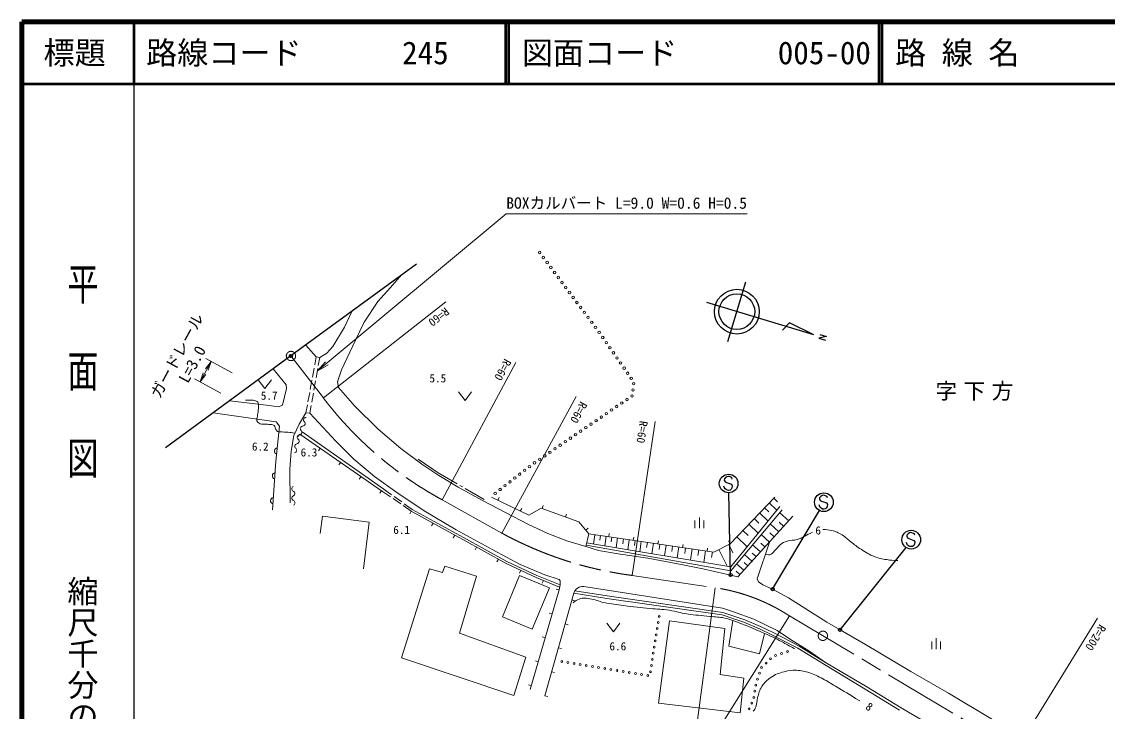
# Model space of a CAD drawing. Units: millimetres, scale not verified. Extents: x 40000 to 680000, y 20000 to 380000.
# Drawn here: x 40000 to 214482, y 269242 to 380000 of the extents above; entities that cross this region are included whole.
import ezdxf
from ezdxf.enums import TextEntityAlignment as Align

# ---------------------------------------------------------------- set-up
doc = ezdxf.new("R2010")
doc.units = ezdxf.units.MM
doc.header["$LTSCALE"] = 1000
doc.header["$PDMODE"] = 32
doc.header["$PDSIZE"] = 500
doc.linetypes.add('CHAIN', pattern=[18.5, 12, -1.5, 3.5, -1.5])
for name, color, linetype, lineweight in [('M-BMK', 2, 'CHAIN', 13), ('M-BMK-OTRS', 5, 'Continuous', 25), ('M-BMK-SRVR', 3, 'Continuous', 25), ('M-STR-HTXT', 7, 'Continuous', 13), ('M-STR-STRC', 7, 'Continuous', 25), ('M-TTL', 2, 'Continuous', 140), ('M-TTL-BAND', 7, 'Continuous', 25), ('M-TTL-LINE', 7, 'Continuous', 50), ('M-WORK', 1, 'Continuous', 13)]:
    doc.layers.add(name, color=color, linetype=linetype, lineweight=lineweight)
for name, color, linetype in [('M-BMK-HTXT', 7, 'Continuous'), ('M-OTRS', 6, 'Continuous'), ('M-TTL-TXT', 7, 'Continuous')]:
    doc.layers.add(name, color=color, linetype=linetype)
doc.styles.add('@ＭＳ ゴシック', font='')
doc.styles.add('ＭＳ ゴシック', font='')
doc.styles.get('@ＭＳ ゴシック').set_extended_font_data('@MS Gothic')
doc.styles.get('ＭＳ ゴシック').set_extended_font_data('MS Gothic')

# ---------------------------------------------------------------- blocks, each defined once
blk = doc.blocks.new('open_arrow')
at = {"color": 0, "linetype": 'Continuous', "lineweight": -2}
blk.add_lwpolyline([(7.5, 1.25), (0, 0), (7.5, -1.25)], dxfattribs=at)

msp = doc.modelspace()

# ---------------------------------------------------------------- linework, layer by layer
at = {"layer": 'M-BMK'}
for p, q in [((83275, 326309), (88487, 319565)), ((107589, 303206), (117189, 297843)), ((138140, 291057), (151482, 289083)), ((163421, 284547), (199778, 262923))]:
    msp.add_line(p, q, dxfattribs=at)
for centre in [(83275, 326309), (168768, 281367)]:
    msp.add_circle(centre, 750, dxfattribs=at)
for centre, radius, start, end in [((136199, 355946), 60000, 217.32615, 241.52101), ((145839, 350561), 60000, 241.47768, 262.6277), ((147041, 259413), 30000, 56.90781, 81.48775)]:
    msp.add_arc(centre, radius, start, end, dxfattribs=at)
at = {"layer": 'M-BMK-OTRS'}
for p, q in [((103452, 341070), (83275, 326309)), ((83275, 326309), (63098, 311548))]:
    msp.add_line(p, q, dxfattribs=at)
at = {"layer": 'M-BMK-SRVR'}
for p, q in [((153492, 328616), (156388, 338245)), ((167320, 329707), (150125, 334878)), ((163400, 331636), (162299, 330467)), ((167320, 329707), (163400, 331636)), ((169367, 329419), (168137, 329188)), ((168137, 329188), (169204, 328874)), ((168306, 329738), (169367, 329419))]:
    msp.add_line(p, q, dxfattribs=at)
for radius in [3591, 2873]:
    msp.add_circle((154940, 333430), radius, dxfattribs=at)
at = {"layer": 'M-OTRS'}
msp.add_point((83275, 326309), dxfattribs=at)
at = {"layer": 'M-STR-HTXT'}
for p, q in [((88487, 319565), (108142, 335014)), ((68670, 322157), (70455, 325445)), ((73815, 323621), (69576, 325922)), ((107589, 303206), (119397, 325241)), ((72030, 320333), (67791, 322634)), ((117189, 297843), (129119, 319813)), ((138140, 291057), (141797, 315788)), ((151482, 289083), (147774, 261329)), ((163421, 284547), (148496, 260857)), ((199778, 262923), (212925, 284188))]:
    msp.add_line(p, q, dxfattribs=at)
msp.add_lwpolyline([(87508, 323855), (117848, 349128), (156598, 349128)], dxfattribs=at)
at = {"layer": 'M-STR-STRC'}
for p, q in [((152918, 305227), (152859, 305392)), ((152938, 306560), (152914, 306390)), ((152914, 306390), (153043, 306116)), ((153131, 306768), (152938, 306560)), ((153043, 306116), (153269, 306006)), ((153328, 306907), (153131, 306768)), ((153269, 306006), (154067, 305723)), ((153577, 306957), (153328, 306907)), ((153750, 306933), (153577, 306957)), ((153967, 306824), (153750, 306933)), ((154132, 306712), (153967, 306824)), ((154067, 305723), (154188, 305464)), ((154183, 306545), (154132, 306712)), ((154188, 305464), (154143, 305123)), ((153044, 304961), (152918, 305227)), ((153199, 304850), (153044, 304961)), ((153418, 304738), (153199, 304850)), ((153598, 304713), (153418, 304738)), ((153850, 304756), (153598, 304713)), ((153939, 291118), (153640, 304330)), ((154037, 304900), (153850, 304756)), ((154143, 305123), (154037, 304900)), ((168435, 303760), (168242, 303552)), ((168632, 303899), (168435, 303760)), ((168881, 303949), (168632, 303899)), ((169054, 303925), (168881, 303949)), ((169271, 303816), (169054, 303925)), ((169436, 303704), (169271, 303816)), ((169487, 303537), (169436, 303704)), ((168222, 302219), (168163, 302384)), ((168242, 303552), (168218, 303381)), ((168218, 303381), (168347, 303108)), ((168348, 301953), (168222, 302219)), ((168347, 303108), (168573, 302998)), ((168503, 301842), (168348, 301953)), ((168573, 302998), (169371, 302715)), ((169341, 301892), (169154, 301748)), ((169447, 302115), (169341, 301892)), ((169371, 302715), (169492, 302456)), ((169492, 302456), (169447, 302115)), ((160694, 288847), (168234, 301493)), ((168722, 301730), (168503, 301842)), ((168902, 301705), (168722, 301730)), ((169154, 301748), (168902, 301705)), ((182280, 297536), (182256, 297365)), ((182256, 297365), (182384, 297092)), ((182472, 297744), (182280, 297536)), ((182384, 297092), (182610, 296982)), ((182669, 297883), (182472, 297744)), ((182610, 296982), (183409, 296699)), ((182918, 297933), (182669, 297883)), ((183092, 297909), (182918, 297933)), ((183308, 297800), (183092, 297909)), ((183473, 297688), (183308, 297800)), ((183409, 296699), (183529, 296440)), ((183524, 297521), (183473, 297688)), ((171530, 282326), (182182, 295527)), ((182259, 296203), (182201, 296368)), ((182385, 295937), (182259, 296203)), ((182540, 295826), (182385, 295937)), ((182759, 295714), (182540, 295826)), ((182940, 295688), (182759, 295714)), ((183191, 295732), (182940, 295688)), ((183378, 295876), (183191, 295732)), ((183485, 296099), (183378, 295876)), ((183529, 296440), (183485, 296099))]:
    msp.add_line(p, q, dxfattribs=at)
for centre, radius in [((153624, 305830), 1500), ((168928, 302822), 1500), ((182966, 296806), 1500), ((153939, 291118), 250), ((160694, 288847), 250), ((171530, 282326), 250)]:
    msp.add_circle(centre, radius, dxfattribs=at)
at = {"layer": 'M-TTL'}
for p, q in [((40000, 380000), (40000, 20000)), ((680000, 380000), (40000, 380000))]:
    msp.add_line(p, q, dxfattribs=at)
at = {"layer": 'M-TTL-BAND'}
msp.add_line((58000, 370000), (58000, 20000), dxfattribs=at)
at = {"layer": 'M-TTL-LINE'}
for p, q in [((58000, 380000), (58000, 370000)), ((117750, 380000), (117750, 370000)), ((118250, 380000), (118250, 370000)), ((177750, 380000), (177750, 370000)), ((178250, 380000), (178250, 370000)), ((40000, 370000), (680000, 370000))]:
    msp.add_line(p, q, dxfattribs=at)
at = {"layer": 'M-WORK'}
for p, q in [((87102, 324864), (87341, 326156)), ((87904, 326047), (87674, 324773)), ((86738, 322897), (87011, 324372)), ((87585, 324281), (87319, 322805)), ((78021, 322498), (79071, 321098)), ((79071, 321098), (80121, 322498)), ((86374, 320931), (86647, 322406)), ((87230, 322313), (86963, 320836)), ((86010, 318964), (86283, 320439)), ((86875, 320344), (86608, 318868)), ((110210, 320570), (111260, 319170)), ((111260, 319170), (112310, 320570)), ((85680, 317180), (85919, 318473)), ((86519, 318376), (86289, 317102)), ((85073, 314139), (98191, 304914)), ((84675, 313777), (84391, 313366)), ((84675, 313777), (98000, 304564)), ((87965, 311502), (87681, 311091)), ((91256, 309227), (90971, 308816)), ((103710, 309716), (106962, 307527)), ((106962, 307527), (109996, 305769)), ((94546, 306952), (94261, 306541)), ((110428, 305518), (110861, 305267)), ((97836, 304677), (97552, 304266)), ((99274, 303689), (98000, 304564)), ((98191, 304914), (99448, 304020)), ((99855, 303730), (101078, 302861)), ((111294, 305016), (114327, 303258)), ((153848, 296147), (161056, 303654)), ((100922, 302556), (99686, 303406)), ((102609, 301398), (101335, 302273)), ((101485, 302571), (102742, 301677)), ((116537, 303117), (116754, 303567)), ((123659, 301833), (123832, 302302)), ((159381, 301910), (160059, 301259)), ((160162, 302723), (161383, 301551)), ((160865, 303456), (161476, 302870)), ((102609, 301398), (102367, 300960)), ((120139, 301379), (120357, 301829)), ((127410, 300444), (127583, 300913)), ((148914, 298641), (148914, 300391)), ((157733, 300193), (158485, 299471)), ((158600, 301097), (159956, 299795)), ((163285, 299816), (161836, 301141)), ((106109, 299461), (105867, 299024)), ((130652, 298335), (131036, 298655)), ((148214, 298641), (148214, 299866)), ((149614, 298641), (149614, 299866)), ((156866, 299290), (158371, 297845)), ((161696, 298077), (160314, 299339)), ((162490, 298947), (161766, 299609)), ((109609, 297525), (109367, 297088)), ((131140, 297750), (130662, 295692)), ((132129, 297605), (131911, 296108)), ((133028, 297474), (132918, 296726)), ((133926, 297343), (133702, 295811)), ((134344, 297282), (134416, 297777)), ((134845, 297209), (134734, 296443)), ((135765, 297075), (135536, 295506)), ((136706, 296937), (136591, 296153)), ((137647, 296800), (137412, 295195)), ((138302, 296704), (138374, 297199)), ((138610, 296659), (138493, 295857)), ((142260, 296126), (142332, 296621)), ((154940, 297285), (156611, 295680)), ((155903, 298288), (156738, 297485)), ((160181, 296419), (158865, 297622)), ((160938, 297248), (160248, 297879)), ((113112, 295594), (112871, 295156)), ((139573, 296519), (139333, 294876)), ((140559, 296375), (140439, 295553)), ((141544, 296231), (141299, 294549)), ((142553, 296083), (142431, 295243)), ((143562, 295936), (143311, 294215)), ((144595, 295785), (144469, 294925)), ((145628, 295635), (145370, 293873)), ((146218, 295548), (146290, 296043)), ((146684, 295480), (146556, 294600)), ((147741, 295326), (147478, 293523)), ((148823, 295168), (148692, 294267)), ((149905, 295010), (149635, 293165)), ((150176, 294971), (150248, 295465)), ((152031, 295228), (153390, 292541)), ((153848, 296147), (153622, 296593)), ((153643, 296044), (154323, 294700)), ((158738, 294840), (157483, 295986)), ((159459, 295629), (158801, 296231)), ((116616, 293665), (116375, 293226)), ((151012, 294848), (150877, 293926)), ((156706, 292616), (156108, 293162)), ((157362, 293334), (156166, 294426)), ((158050, 294087), (157422, 294660)), ((120201, 291895), (119991, 291442)), ((155425, 291214), (154855, 291735)), ((156050, 291898), (154910, 292940)), ((120028, 291052), (117292, 284391)), ((124807, 289089), (120028, 291052)), ((123851, 290261), (123660, 289799)), ((126357, 288722), (121748, 272723)), ((122070, 282428), (124807, 289089)), ((124084, 271736), (128728, 288201)), ((126357, 288722), (125877, 288861)), ((128427, 287135), (128908, 286999)), ((125250, 284879), (124770, 285017)), ((117292, 284391), (122070, 282428)), ((127341, 283285), (127822, 283150)), ((134058, 283405), (135108, 282005)), ((135108, 282005), (136158, 283405)), ((124143, 281035), (123662, 281173)), ((186976, 279234), (186976, 280984)), ((126255, 279436), (126737, 279300)), ((186276, 279234), (186276, 280459)), ((187676, 279234), (187676, 280459)), ((123036, 277191), (122555, 277330)), ((125169, 275586), (125651, 275450)), ((121928, 273347), (121448, 273486)), ((124084, 271736), (124565, 271600))]:
    msp.add_line(p, q, dxfattribs=at)
for points in [[(163959, 300555), (155102, 290860), (149496, 292103), (145438, 292924), (140630, 293839), (135845, 294542), (132726, 295082), (130662, 295692), (127590, 296618), (124587, 297814), (121351, 299292), (117879, 301121), (114080, 303092), (110140, 305249), (107020, 307126), (104323, 308932), (100945, 311441), (97287, 314537), (93557, 318243), (90907, 321269), (90743, 322183), (91399, 324107), (93628, 328844), (95035, 331764), (97251, 335036), (99292, 337288), (101058, 339319)], [(85678, 328067), (87341, 326156), (87904, 326047), (89061, 326751), (90030, 327845), (91860, 330957), (93066, 333472)], [(73449, 319120), (79796, 318379), (81274, 318121), (81931, 318426), (82564, 321100), (82494, 321686), (80437, 324233)], [(70762, 317155), (80912, 315707), (81444, 315034)], [(83131, 302717), (83084, 308111), (83318, 311043), (83741, 313553), (84569, 315382), (85680, 317180), (86289, 317102), (90495, 312646), (93380, 309761), (96711, 306970), (100299, 304366), (104709, 301435), (109822, 298362), (115709, 295149), (120095, 292827), (124067, 291146), (126370, 290395), (126527, 290187), (126547, 289551), (126357, 288722)], [(81444, 315034), (80850, 309390), (80287, 301579)], [(153848, 296147), (151221, 294818), (131140, 297750), (129557, 299650), (123506, 301889), (121512, 300717), (115484, 303625)], [(161853, 302130), (153981, 292443), (130802, 296292)], [(87992, 297795), (88320, 300586), (95849, 299601), (94958, 292119)], [(102609, 301398), (110876, 296824), (117842, 292989), (122697, 290738), (126463, 289181)], [(102742, 301677), (110982, 297143), (117956, 293281), (122819, 291029), (126547, 289551)], [(130714, 295917), (153949, 291802), (162229, 301606)], [(160181, 296419), (158216, 290512), (158403, 290058), (159107, 289527), (160694, 288847), (163227, 287439), (166018, 285704), (169396, 283546), (171530, 282326), (175635, 279957), (182929, 275618), (188957, 272147), (196040, 267902), (201481, 264595), (206383, 261921), (211449, 259435), (215085, 257629)], [(128728, 288201), (128884, 288582), (129177, 288915), (129575, 289160), (130015, 289304), (130339, 289290), (152611, 285780), (154401, 285241), (157669, 284052), (161437, 282191), (163564, 280753), (166535, 278955), (169216, 277092)], [(128728, 288201), (134062, 287382), (152575, 284708), (154483, 284083), (156062, 283567), (158580, 282472), (160581, 281534), (162239, 280690), (164740, 279361), (169009, 276749), (175592, 272809), (181096, 269416)], [(128884, 288582), (134121, 287778), (152667, 285099), (154608, 284463), (156205, 283941), (158744, 282837), (160757, 281893), (162423, 281044), (164939, 279708), (169216, 277092), (175813, 273162), (181354, 269788)], [(154298, 283802), (153641, 279689), (158597, 278470), (159411, 281753)], [(181354, 269788), (190079, 264655), (195826, 261231), (199883, 258862), (201596, 257924), (203792, 256774)]]:
    msp.add_lwpolyline(points, dxfattribs=at)
for points in [[(101021, 277800), (105524, 292139), (107650, 291513), (108010, 292545), (113123, 290966), (110379, 281788), (121051, 277941), (119104, 271796)], [(144096, 283768), (142372, 270552), (155471, 269004), (156081, 274539), (152258, 275149), (153032, 282560)]]:
    msp.add_lwpolyline(points, close=True, dxfattribs=at)
for centre, radius in [((123252, 342925), 200), ((123850, 342124), 200), ((124448, 341322), 200), ((125046, 340521), 200), ((125644, 339719), 200), ((126242, 338918), 200), ((126841, 338116), 200), ((127439, 337315), 200), ((128037, 336513), 200), ((128635, 335712), 200), ((129233, 334911), 200), ((129831, 334109), 200), ((130429, 333308), 200), ((131027, 332506), 200), ((131625, 331705), 200), ((132223, 330903), 200), ((132820, 330101), 200), ((133392, 329281), 200), ((133964, 328460), 200), ((134536, 327640), 200), ((135108, 326820), 200), ((135680, 326000), 200), ((136252, 325180), 200), ((136824, 324359), 200), ((137396, 323539), 200), ((137968, 322719), 200), ((138239, 320860), 200), ((138358, 321853), 200), ((137273, 319316), 200), ((138098, 319881), 200), ((134797, 317622), 200), ((135623, 318186), 200), ((136448, 318751), 200), ((132322, 315927), 200), ((133147, 316492), 200), ((133972, 317057), 200), ((129846, 314233), 200), ((130671, 314798), 200), ((131496, 315362), 200), ((127370, 312539), 200), ((128195, 313103), 200), ((129021, 313668), 200), ((124894, 310844), 200), ((125720, 311409), 200), ((126545, 311974), 200), ((122419, 309150), 200), ((123244, 309715), 200), ((124069, 310279), 200), ((120045, 307317), 200), ((120833, 307931), 200), ((121622, 308546), 200), ((117678, 305472), 200), ((118467, 306087), 200), ((119256, 306702), 200), ((116101, 304243), 200), ((116890, 304858), 200), ((142473, 284486), 150), ((142154, 282512), 150), ((142314, 283499), 150), ((141995, 281524), 150), ((141677, 279550), 150), ((141836, 280537), 150), ((141358, 277575), 150), ((141517, 278563), 150), ((160346, 277686), 150), ((161165, 278211), 150), ((162117, 278517), 150), ((163069, 278823), 150), ((126796, 277229), 150), ((127783, 277068), 150), ((128770, 276908), 150), ((129757, 276747), 150), ((130744, 276587), 150), ((131731, 276427), 150), ((132718, 276266), 150), ((133705, 276106), 150), ((134692, 275945), 150), ((135679, 275785), 150), ((136666, 275624), 150), ((141040, 275601), 150), ((141199, 276588), 150), ((158913, 276290), 150), ((159629, 276988), 150), ((137653, 275464), 150), ((138640, 275303), 150), ((139627, 275143), 150), ((140614, 274982), 150), ((158249, 274406), 150), ((158576, 275351), 150), ((157822, 272460), 150), ((157977, 273447), 150), ((157371, 270531), 150), ((157667, 271472), 150), ((156901, 269648), 150)]:
    msp.add_circle(centre, radius, dxfattribs=at)
for centre, radius, start, end in [((85713, 316048), 406, 91.92672, 226.68699), ((84626, 314053), 406, 271.92672, 46.68699), ((85183, 314645), 406, 91.92672, 226.68699), ((85156, 315457), 406, 271.92672, 46.68699), ((84189, 312605), 406, 277.15153, 51.9118), ((84690, 313244), 406, 97.15153, 231.9118), ((81137, 311044), 512, 96.67138, 251.31061), ((83789, 311159), 406, 277.15153, 51.9118), ((84290, 311799), 406, 97.15153, 231.9118), ((80795, 307063), 512, 98.55809, 253.19732), ((83802, 304977), 406, 113.43252, 248.19279), ((83823, 303477), 406, 113.43252, 248.19279), ((83500, 304223), 406, 293.43252, 68.19279), ((80507, 303074), 512, 98.55809, 253.19732), ((83521, 302723), 406, 293.43252, 68.19279)]:
    msp.add_arc(centre, radius, start, end, dxfattribs=at)
for points, knots in [([(75981, 319212), (76532, 319219), (76684, 319232), (77133, 319204), (77160, 319202), (77175, 319202), (77202, 319199), (77356, 319183), (77443, 319167), (77591, 319121), (77700, 319087), (77764, 319060), (77851, 318986), (77933, 318917), (77980, 318869), (78018, 318769), (78067, 318638), (78054, 318553), (78059, 318414), (78067, 318208), (78068, 318092), (78052, 317886), (78021, 317468), (77965, 317238), (77906, 316823), (77866, 316532), (77813, 316372), (77800, 316079), (77797, 316005), (77783, 315959), (77809, 315889), (77852, 315776), (77895, 315716), (77981, 315630), (78096, 315514), (78186, 315470), (78342, 315421), (78496, 315373), (78589, 315367), (78750, 315352), (79038, 315323), (79202, 315353), (79491, 315338), (79836, 315320), (80039, 315349), (80371, 315254), (80456, 315230), (80499, 315196), (80561, 315134), (80676, 315018), (80670, 314903), (80746, 314759), (80848, 314569), (80867, 314432), (81020, 314282), (81095, 314208), (81148, 314173), (81247, 314138), (81358, 314098), (81431, 314122), (81549, 314115), (82035, 314085), (82309, 314109), (82793, 314059), (83226, 314014), (83378, 313988), (83894, 313892)], [0, 0, 0, 0, 1, 1, 1, 2, 2, 2, 3, 3, 3, 4, 4, 4, 5, 5, 5, 6, 6, 6, 7, 7, 7, 8, 8, 8, 9, 9, 9, 10, 10, 10, 11, 11, 11, 12, 12, 12, 13, 13, 13, 14, 14, 14, 15, 15, 15, 16, 16, 16, 17, 17, 17, 18, 18, 18, 19, 19, 19, 20, 20, 20, 21, 21, 21, 22, 22, 22, 22]), ([(168736, 298432), (169383, 298422), (169624, 298403), (170175, 298276), (170873, 298114), (171240, 297911), (171864, 297556), (172457, 297219), (172695, 296890), (173240, 296477), (173884, 295989), (174229, 295689), (174913, 295258), (175736, 294739), (176193, 294416), (177102, 294069), (177824, 293794), (178261, 293721), (179025, 293600), (179727, 293489), (179993, 293475), (180839, 293444)], [0, 0, 0, 0, 1, 1, 1, 2, 2, 2, 3, 3, 3, 4, 4, 4, 5, 5, 5, 6, 6, 6, 7, 7, 7, 7]), ([(159532, 294469), (159889, 294392), (160129, 294315), (160449, 294476), (160689, 294596), (160762, 294754), (160950, 294945), (161329, 295330), (161476, 295612), (161888, 295961), (162275, 296290), (162550, 296418), (163029, 296587), (163629, 296798), (164032, 296635), (164640, 296821), (165133, 296973), (165380, 297141), (165844, 297369), (166334, 297609), (166495, 297700), (167079, 298025)], [0, 0, 0, 0, 1, 1, 1, 2, 2, 2, 3, 3, 3, 4, 4, 4, 5, 5, 5, 6, 6, 6, 7, 7, 7, 7]), ([(128638, 286647), (128896, 286903), (129044, 286990), (129342, 287148), (130019, 287506), (130537, 287425), (131297, 287320), (132211, 287193), (132678, 286907), (133579, 286710), (134817, 286439), (135529, 286375), (136785, 286210), (138429, 285993), (139357, 285924), (141007, 285756), (142209, 285634), (142892, 285639), (144087, 285459), (145203, 285291), (145801, 285047), (146917, 284880), (148363, 284665), (149185, 284631), (150639, 284474), (151555, 284375), (152080, 284402), (152984, 284224), (153513, 284119), (153789, 283979), (154298, 283802), (156329, 283093), (157437, 282609), (159411, 281753), (160493, 281284), (161090, 280995), (162131, 280440), (162950, 280004), (163222, 279848), (164195, 279267)], [0, 0, 0, 0, 1, 1, 1, 2, 2, 2, 3, 3, 3, 4, 4, 4, 5, 5, 5, 6, 6, 6, 7, 7, 7, 8, 8, 8, 9, 9, 9, 10, 10, 10, 11, 11, 11, 12, 12, 12, 13, 13, 13, 13]), ([(157579, 269250), (157791, 269540), (157855, 269665), (157986, 269954), (158230, 270492), (158095, 270874), (158267, 271439), (158487, 272160), (158543, 272616), (158971, 273237), (159414, 273881), (159736, 274214), (160378, 274660), (161142, 275191), (161672, 275346), (162567, 275598), (163307, 275807), (163753, 275858), (164522, 275833), (165368, 275806), (165843, 275672), (166648, 275411), (167509, 275131), (167959, 274879), (168759, 274457), (169565, 274032), (169990, 273746), (170776, 273284), (172314, 272380), (172796, 272078), (174685, 270923)], [0, 0, 0, 0, 1, 1, 1, 2, 2, 2, 3, 3, 3, 4, 4, 4, 5, 5, 5, 6, 6, 6, 7, 7, 7, 8, 8, 8, 9, 9, 9, 10, 10, 10, 10])]:
    msp.add_open_spline(points, degree=3, knots=knots, dxfattribs=at)

# ---------------------------------------------------------------- block references
at = {"layer": 'M-STR-HTXT'}
for p, xscale, yscale, rotation in [((70455, 325445), 200, 200, 241.5), ((87508, 323855), 267, 267, 39.8), ((68670, 322157), 200, 200, 61.5)]:
    msp.add_blockref('open_arrow', p, dxfattribs=dict(at, xscale=xscale, yscale=yscale, rotation=rotation))

# ---------------------------------------------------------------- texts
at = {"layer": 'M-BMK-HTXT', "insert": (193633, 320551), "char_height": 2566, "attachment_point": 5, "style": 'ＭＳ ゴシック'}
msp.add_mtext('\\T1.29;字下方', dxfattribs=at)
at = {"layer": 'M-STR-HTXT', "style": 'ＭＳ ゴシック'}
msp.add_text('BOXカルバート L=9.0 W=0.6 H=0.5', height=1833, dxfattribs=at).set_placement((137223, 350878), align=Align.MIDDLE_CENTER)
for s, height, rotation, p in [('R=60', 1320, 218.17, (107049, 332566)), ('ガードレール', 1833, 61.503, (64946, 326387)), ('R=60', 1320, 241.813, (117328, 324087)), ('R=60', 1320, 241.499, (129539, 317228)), ('R=60', 1320, 261.589, (139724, 314097)), ('R=200', 1320, 238.275, (212630, 281062))]:
    msp.add_text(s, height=height, rotation=rotation, dxfattribs=at).set_placement(p, align=Align.MIDDLE_CENTER)
msp.add_text('L=3.0', height=1833, rotation=61.503, dxfattribs=at).set_placement((68684, 324278), align=Align.BOTTOM_CENTER)
at = {"layer": 'M-TTL-BAND', "style": '@ＭＳ ゴシック', "width": 1.4}
msp.add_text('平  面  図', height=3666, rotation=270, dxfattribs=at).set_placement((49777, 306475), align=Align.MIDDLE_RIGHT)
at = {"layer": 'M-TTL-BAND', "style": '@ＭＳ ゴシック'}
msp.add_text('縮尺千分の一', height=3666, rotation=270, dxfattribs=at).set_placement((49777, 261030), align=Align.MIDDLE_RIGHT)
at = {"layer": 'M-TTL-TXT', "style": 'ＭＳ ゴシック'}
msp.add_text('標題', height=3666, dxfattribs=at).set_placement((48500, 375000), align=Align.MIDDLE_CENTER)
for s, p in [('路線コード', (60000, 375000)), ('図面コード', (120380, 375000)), ('路 線 名', (180380, 375000)), ('245', (101142, 375000)), ('005-00', (161521, 375000))]:
    msp.add_text(s, height=3666, dxfattribs=at).set_placement(p, align=Align.MIDDLE_LEFT)
at = {"layer": 'M-WORK', "style": 'ＭＳ ゴシック'}
for s, p in [('5.5', (106881, 322726)), ('5.7', (79769, 319942)), ('6.2', (78344, 311763)), ('6.3', (86172, 310830)), ('6.1', (101063, 298385)), ('6', (168012, 298296)), ('6.6', (135813, 279684))]:
    msp.add_text(s, height=1320, dxfattribs=at).set_placement(p, align=Align.MIDDLE_CENTER)
msp.add_text('8', height=1320, rotation=327.033, dxfattribs=at).set_placement((176240, 269985), align=Align.MIDDLE_CENTER)

doc.saveas('drawing.dxf')
